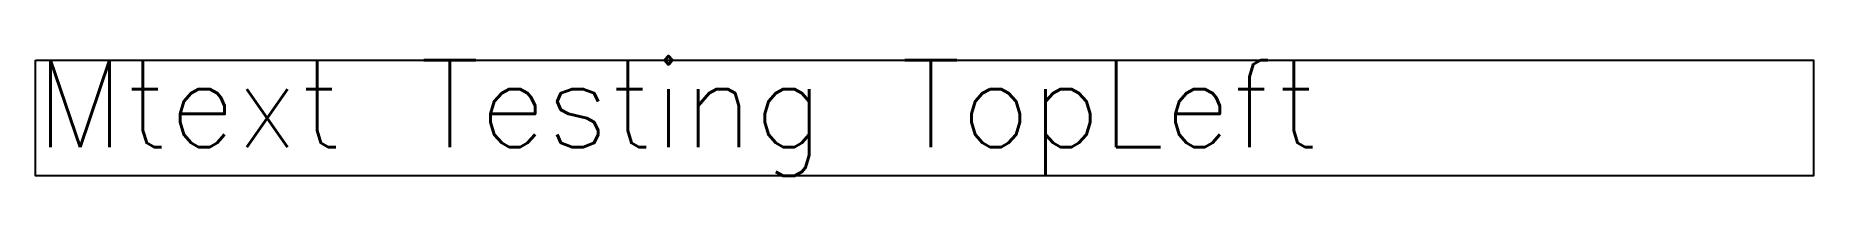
# Model space of a CAD drawing. Header units: inches. Extents: x -39.1 to -18.6, y 59.4 to 60.8.
import ezdxf

# ---------------------------------------------------------------- set-up
doc = ezdxf.new("R2010")
doc.units = ezdxf.units.IN
doc.header["$MEASUREMENT"] = 0
doc.layers.add('Test', color=3, linetype='Continuous')
doc.styles.add('txt.shx', font='txt.shx')

msp = doc.modelspace()

# ---------------------------------------------------------------- linework, layer by layer
at = {"layer": 'Test'}
msp.add_lwpolyline([(-39.126, 60.708), (-18.563, 60.708), (-18.563, 59.375), (-39.126, 59.375)], close=True, dxfattribs=at)

# ---------------------------------------------------------------- texts
at = {"layer": 'Test', "insert": (-39.126, 60.708), "char_height": 1, "attachment_point": 1, "style": 'txt.shx'}
msp.add_mtext_dynamic_manual_height_columns('Mtext Testing TopLeft', width=20.56295, gutter_width=5, heights=[0], dxfattribs=at)

doc.saveas('drawing.dxf')
